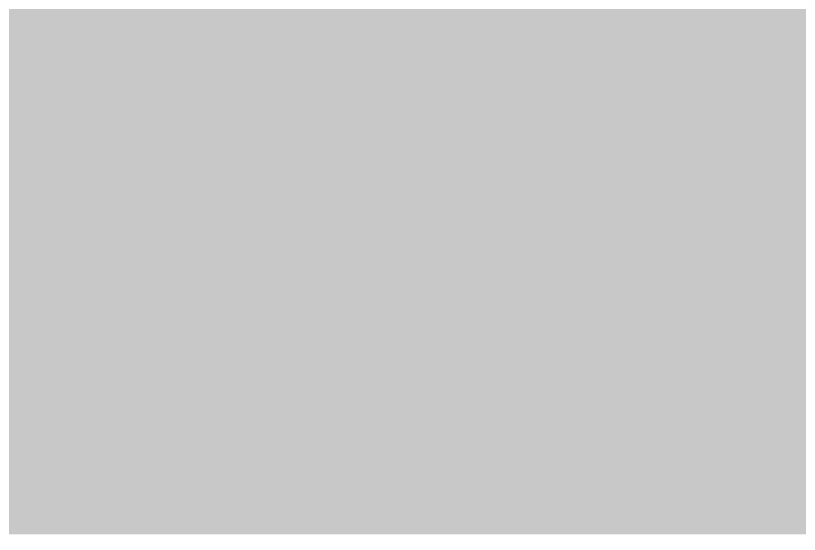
# Model space of a CAD drawing. Header units: metres. Extents: x 5 to 242, y -3 to 162.
# Drawn here: x 189.965 to 190.0784, y 80.4457 to 80.5207 of the extents above; entities that cross this region are included whole.
import ezdxf

# ---------------------------------------------------------------- set-up
doc = ezdxf.new("R2010")
doc.units = ezdxf.units.M
doc.layers.add('A-WALL', color=7, linetype='Continuous', lineweight=9)

msp = doc.modelspace()

# ---------------------------------------------------------------- hatches: boundary and pattern name
at = {"layer": 'A-WALL', "true_color": 0xffd4aa, "transparency": 33554483}
h = msp.add_hatch(color=41, dxfattribs=at)
h.paths.add_polyline_path([(193.15679, 80.4457), (193.30679, 80.4457), (193.30679, 80.5942), (180.60829, 80.5942), (180.60829, 80.4457), (193.10679, 80.4457)])
h.paths.add_polyline_path([(180.99165, 80.54612), (180.75307, 80.55496), (180.75679, 80.57027), (181.44021, 80.56143), (181.44021, 80.54612), (181.05634, 80.54612)])
h.paths.add_polyline_path([(184.8236, 80.54612), (184.22337, 80.55496), (184.22337, 80.57027), (184.91051, 80.56143), (184.90679, 80.54612), (184.88679, 80.54612)])
h.paths.add_polyline_path([(183.40378, 80.54612), (183.40378, 80.57027), (184.09157, 80.56143), (184.09157, 80.54612), (183.51555, 80.54612)])
h.paths.add_polyline_path([(181.63031, 80.54612), (181.57201, 80.55496), (181.57201, 80.57027), (182.2598, 80.55977), (182.2598, 80.54612), (182.06227, 80.54612)])
h.paths.add_polyline_path([(185.59689, 80.55012), (185.50378, 80.55896), (185.51455, 80.57427), (186.49885, 80.56543), (186.49885, 80.55012), (185.85679, 80.55012)])
h.paths.add_polyline_path([(186.63065, 80.55012), (186.63065, 80.57427), (187.40089, 80.56543), (187.40089, 80.55012), (186.73958, 80.55012)])
h.paths.add_polyline_path([(188.95817, 80.55012), (188.56433, 80.55896), (188.56433, 80.57427), (189.33293, 80.56543), (189.33293, 80.55012), (188.95954, 80.55012)])
h.paths.add_polyline_path([(188.43253, 80.55012), (187.81378, 80.55896), (187.81378, 80.57427), (188.43253, 80.56543), (188.43253, 80.55137)])
h.paths.add_polyline_path([(189.93288, 80.55012), (189.46473, 80.55896), (189.46473, 80.57427), (189.9598, 80.56543), (189.9598, 80.55012)])

doc.saveas('drawing.dxf')
